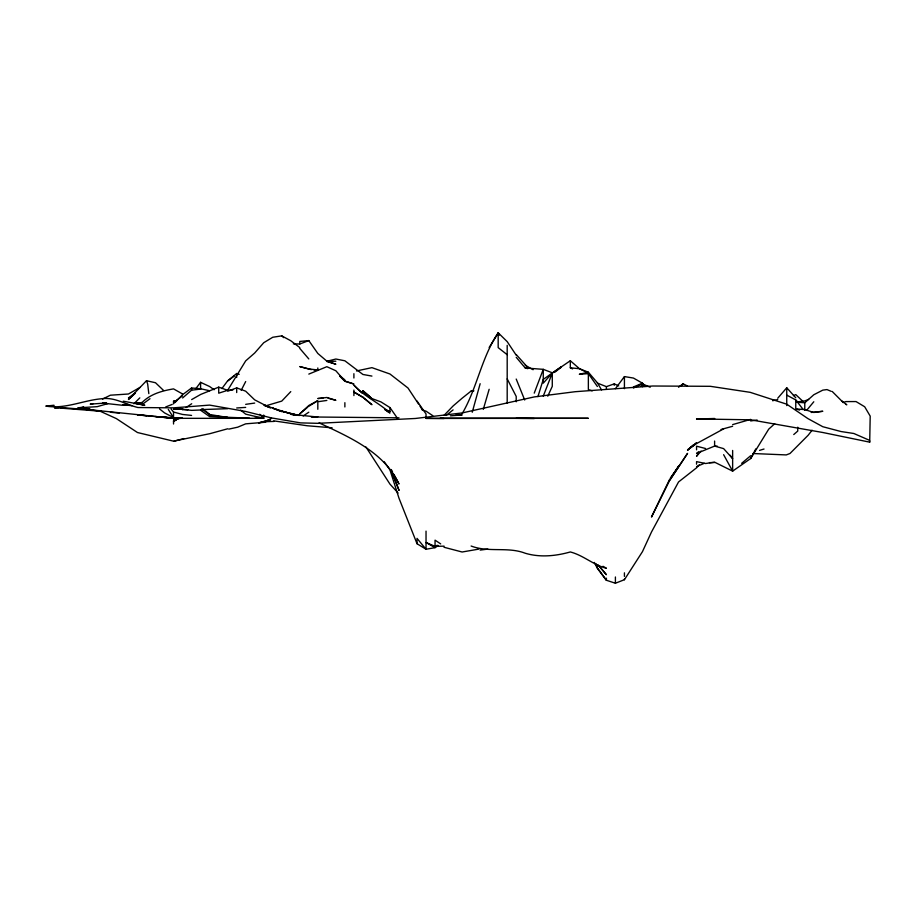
<?xml version="1.0" encoding="UTF-8"?>
<svg xmlns="http://www.w3.org/2000/svg" width="916" height="916" viewBox="0 0 916 916"><rect width="100%" height="100%" fill="white"/><g stroke="black" fill="none" stroke-linecap="round" stroke-linejoin="round"><path stroke-width="1.37" d="M714.606 418.486L696.561 419.036L714.606 418.692L696.561 418.944L750.673 419.814L822.808 432.501L869.696 442.153L870.2 416.116L864.681 406.761L856.025 401.563L845.857 401.586L843.086 402.559M472.255 412.234L480.144 383.712M483.282 409.383L489.155 389.289M537.932 396.628L543.268 379.396L561.302 366.709M534.246 393.124L543.268 369.343L552.279 372.789M543.268 396.101L552.279 373.075L570.313 360.732L579.336 368.587L588.358 373.19M547.768 396.193L552.279 386.346L552.279 373.075L543.268 383.14L543.268 369.343L525.234 367.98L516.212 357.286M669.516 479.595L651.482 517.048L669.516 480.648L687.55 453.374L669.516 480.453M241.171 390.365L245.683 381.56M462.111 413.746C477.167 388.109 481.415 357.595 498.178 332.771L507.189 341.622L516.212 355.179M641.166 386.392L642.46 383.907L650.188 387.239M696.561 464.194L696.561 461.63L705.583 463.519L714.606 462.179L732.64 471.133L750.673 458.527L755.826 448.863M750.673 458.527L768.707 429.157L774.718 423.73M489.155 347.473L498.178 333.172M678.527 466.244L670.26 478.484L678.527 466.439M698.072 454.038L696.561 456.26L701.072 451.05M594.37 562.435L597.369 568.412L606.392 580.263L615.403 583.229L624.426 579.702L642.46 551.65L651.482 532.036L678.527 481.976L696.561 467.813L699.274 464.755M221.901 388.556L227.649 380.838L236.66 373.51L239.236 374.3M615.403 388.67L624.426 376.59L633.437 378.056L642.46 383.186L643.845 385.533M195.669 388.865L200.593 382.327L209.615 386.518L214.115 389.747M812.103 430.234L808.107 435.295L790.016 453.477L786.272 454.92L752.895 453.523M681.538 385.67L683.038 383.793L687.515 386.014M806.584 410.425L813.797 401.769M777.73 398.231L786.741 387.777L795.764 397.773M290.773 391.613L281.75 401.105L264.999 406.063M444.065 415.337L453.088 405.983L462.111 398.231L471.122 391.04L473.698 390.548M163.517 390.422L155.502 382.739L146.491 380.724L128.446 399.468L135.465 393.101M174.544 402.857L182.559 394.693L191.57 387.995L200.593 388.75L209.615 390.743M133.931 403.773L139.816 397.865M693.561 444.752L687.55 450.122L696.561 442.817L687.55 449.928L696.561 443.573L723.617 428.883M797.046 402.216L804.775 402.788L813.797 394.75L822.808 390.124L826.965 389.586L831.11 391.281M176.548 419.059L173.536 421.681L178.048 418.269M182.582 397.979L191.57 390.182L200.593 389.094M698.565 451.771L696.561 453.466L714.606 446.092L717.182 446.115M741.651 463.324L750.673 455.721M307.799 407.116L299.784 413.803L308.806 405.513L317.818 400.647L308.806 406.28M446.069 415.463L453.088 409.887M554.535 372.411L561.302 367.224M678.527 387.25L683.038 383.793M150.006 398.689L142.152 404.54L142.152 402.822L134.309 403.246M173.571 402.548L182.559 395.849M227.649 380.999L234.404 375.961M135.213 392.941L128.446 397.956L131.022 397.235M178.048 418.017L173.536 421.188L179.17 417.948M186.074 407.517L191.696 403.738M303.173 415.978L308.806 412.211M438.432 545.501L435.054 547.654L426.032 549.256L417.02 543.715L398.987 498.212L389.964 469.897L384.228 461.744M793.416 395.609L795.764 394.624L802.771 401.219M191.662 399.582L200.684 394.441L218.718 387.147L227.706 390.33L232.836 390.01M228.771 429.135L237.725 427.177L245.683 423.845L264.403 422.31L267.632 420.536M173.536 424.005L173.536 420.696L178.048 418.349M264.403 422.31L270.186 419.78L261.163 422.253L266.945 420.742L271.571 418.349M440.688 543.909L435.054 540.154L435.054 547.654L426.032 542.512L435.054 546.36L437.31 545.249M102.523 399.067L110.412 395.197L128.446 394.006L140.045 387.376M308.806 374.106L326.84 366.698L335.863 370.762L344.874 381.067L353.897 384.01L344.874 381.262L339.87 376.327M633.437 387.995L642.46 383.907M173.536 420.696L179.983 417.879M696.561 466.61L704.29 463.313M633.437 386.941L642.46 383.186L642.46 386.701M808.645 399.342L804.775 400.933L797.046 401.941M203.306 408.937L200.741 409.979L191.753 410.368L182.731 409.429M165.693 406.967L172.231 404.391M293.349 343.866L299.784 344.004L308.806 340.592L317.818 353.45L326.84 361.144L335.863 364.213L326.84 361.499L335.863 361.202M227.706 391.224L236.694 387.88L245.683 391.201L254.694 399.868L270.483 408.021M177.406 417.982L173.536 419.391L181.265 418.246M597.369 383.083L606.392 386.644L614.235 383.884L618.712 385.888M793.748 434.55L797.744 431.081L797.744 427.211M759.57 450.374L764.024 449.023M266.945 420.742L270.186 419.78M732.64 424.612L750.673 419.379M721.041 429.478L732.64 426.272M227.763 428.768L209.844 433.68L173.536 441.168L137.469 432.524L116.332 418.589L99.123 410.757M107.836 403.613L97.245 406.658L77.849 407.86L83.402 407.151M174.017 441.168L183.979 438.558M262.48 421.864L258.61 422.86L264.003 421.921M326.84 361.282L335.863 359.026L344.874 360.79L362.908 374.461L371.93 376.087M182.559 393.972L173.536 388.888C162.086 390.823 150.648 393.937 142.152 402.422L135.614 403.555M81.993 407.597L83.86 407.173M478.85 549.119L462.111 552.005L444.065 547.276L444.065 546.165L435.054 546.36M772.577 400.727L777.73 399.582M173.536 403.876L173.536 401.219L177.406 400.384M356.473 370.957L371.93 367.648L389.964 374.003L407.998 388.018L418.52 403.979M299.784 347.565L290.773 340.741L281.75 335.874L272.739 337.26L263.716 342.733L254.694 353.004L245.683 360.881L227.649 390.296L218.718 393.182L218.718 387.147M326.84 400.441L317.818 401.758L317.818 409.269M750.673 420.959L757.108 420.009M93.1 403.727L90.215 404.139L106.554 402.96L102.569 403.109L121.782 405.193L128.217 404.46M245.683 404.345L254.694 403.074M480.144 550.092L487.873 549.096M136.931 403.464L142.152 402.822M54.01 405.238L45.8 406.097C65.105 409.349 82.52 400.498 101.401 398.769C114.489 396.788 125.732 404.563 137.938 407.528L173.536 407.849L209.615 405.101L245.683 411.467L271.147 417.856L300.574 422.894L317.818 423.318L415.36 418.475L462.111 412.944L534.246 396.926L575.202 391.705L652.661 386.014L710.335 386.312L750.193 392.334L786.741 404.196L807.889 418.589L822.808 426.719L841.037 431.539L853.849 433.497L869.502 440.321L869.696 442.153M308.806 340.592L299.784 341.439L299.784 344.004M450.42 415.841L462.111 414.971L455.664 415.291M322.97 398.162L317.818 398.529L326.84 397.487L335.863 400.315L328.123 398.231M311.383 417.204L317.818 416.757M54.342 406.28L54.708 408.009L60.467 407.677M263.716 418.326L173.536 418.326L83.631 409.097L89.55 408.788L81.57 409.189L59.7 407.448M126.877 404.414L122.95 404.677L131.961 405.731M236.694 407.975L245.683 407.402M60.376 408.089L101.401 411.295L83.631 409.017L89.55 408.731M249.541 418.143L209.615 416.597L200.593 410.242M254.694 418.326L258.564 418.143M200.741 409.624L227.706 408.685M83.631 409.086L89.562 408.845L83.631 409.086L89.562 409.818L83.631 409.12M265.079 421.704L274.102 421.417M709.453 462.649L714.606 462.511M811.221 412.463L822.808 411.273L813.797 412.475L804.775 409.589L795.764 408.925L795.764 399.926L786.741 395.105M173.685 408.857L187.86 409.715M173.662 409.2L182.673 409.097L182.708 409.784M426.032 418.452L588.358 418.303L440.207 418.154M398.987 417.822L317.818 417.032L290.773 414.307L299.784 415.429L290.773 414.089L298.501 415.337L281.75 411.261L298.501 415.417L290.773 413.826L272.739 408.135L281.75 411.593L263.716 404.712L268.228 407.173M426.032 418.326L444.065 418.509M516.212 418.326L534.246 418.566M471.122 391.04L473.698 391.086M178.826 408.994L182.673 409.097M54.513 407.631L59.059 407.769M332.119 427.795L307.204 425.757L273.781 420.868M110.412 412.257L119.435 413.116M146.491 415.772L137.469 414.845L173.536 418.326L164.525 416.746M311.383 369.64L299.784 366.583L308.806 368.988L317.818 369.95M313.959 369.904L317.818 370.282L317.818 367.969M570.313 360.732L570.313 367.797L579.336 368.713L588.358 372.217L597.369 382.785L601.537 389.907M191.57 415.417L182.559 414.456L173.536 412.04L171.074 408.994M164.525 417.364L173.536 418.326M155.502 416.517L164.525 417.478M173.536 401.219L176.112 401.517M136.312 403.624L144.156 405.078M123.282 401.185L144.82 405.215M263.716 415.051L263.716 418.12L254.694 416.276L245.683 414.158L240.668 410.116M471.122 546.028C488.64 552.783 507.75 546.463 525.234 553.241C540.016 557.649 555.668 556.092 570.313 551.959C583.389 555.302 593.431 565.046 606.392 568.264L603.003 566.283M705.583 448.519L696.561 446.184L696.561 449.825M525.234 367.98L527.811 368.656M797.046 409.303L799.622 410.047M422.173 409.91L426.032 411.181L432.799 415.681M592.217 390.869L588.358 389.586L588.358 372.217L579.336 374.278L588.358 373.614L597.369 386.483M797.046 401.38L799.622 402.319M384.812 409.578L389.964 411.536L389.964 407.574L380.942 401.895L371.93 398.575L362.908 390.846L371.93 398.815L362.908 390.708L371.93 399.353M384.812 409.498L389.964 411.536M319.111 422.871C349.271 437.15 384.022 451.874 398.987 484.014L393.823 474.374M845.731 404.277L846.819 404.792L841.586 400.773M342.618 378.858L344.874 379.957L339.87 375.755M570.313 367.797L572.569 368.908M173.536 412.04L173.536 417.593L164.525 412.887L159.51 408.88M386.586 411.112L389.964 412.99C378.755 402.571 364.419 396.662 353.897 385.144L361.912 392.975M525.234 365.278L533.123 369.72M201.715 409.017L209.615 414.49L227.649 417.456L209.615 415.417L209.615 414.49L205.596 411.032M507.189 354.698L498.178 347.622L498.178 332.771L499.38 335.164M281.75 335.874L283.754 337.638M832.197 391.453L842.663 401.941M259.709 414.295L263.716 418.12M398.082 493.003L389.964 484.129L365.919 446.962M516.212 354.538L527.937 367.66M299.784 348.401L308.806 358.935M598.274 565.138L606.392 574.71L599.178 566.099M795.764 399.926L803.137 409.429M730.178 455.252L732.64 458.641L723.617 448.611L714.606 446.092L714.606 441.054M597.369 567.783L606.392 580.263L606.392 578.168M389.964 407.574L397.338 418.131M417.02 401.002L426.032 413.975L426.032 417.856M420.02 406.257L422.276 409.681M168.281 409.418L173.536 417.593M723.617 454.68L732.64 471.133L732.64 450.454M391.246 469.553L392.54 471.969M507.189 378.88L516.212 396.422L516.212 401.792M516.212 379.052L524.696 400.017M146.491 380.724L147.659 383.953L148.827 393.651M804.775 402.788L804.775 410.402M786.741 387.777L786.741 405.593M624.426 376.59L624.426 388.659M624.426 572.832L624.426 576.382M624.426 578.992L624.426 579.702M615.403 576.988L615.403 583.229M614.235 383.884L614.235 385.315M606.392 386.644L606.392 389.14M507.189 345.343L507.189 403.132M426.032 531.12L426.032 549.256L417.02 538.379L417.02 543.715M353.897 373.694L353.897 377.999M353.897 390.079L353.897 395.575M344.874 402.685L344.874 406.967M236.66 373.51L236.66 377.461M236.694 387.88L236.694 392.563M200.593 382.327L200.593 389.243M191.57 387.995L191.57 390.182M182.559 418.326L173.536 418.269L182.559 418.326M362.908 397.212L353.897 392.025L362.908 397.361L371.93 404.7L362.908 397.212M597.369 566.683L596.087 564.176L597.369 566.683M398.987 490.243L390.96 469.713L398.987 490.243"/></g></svg>
